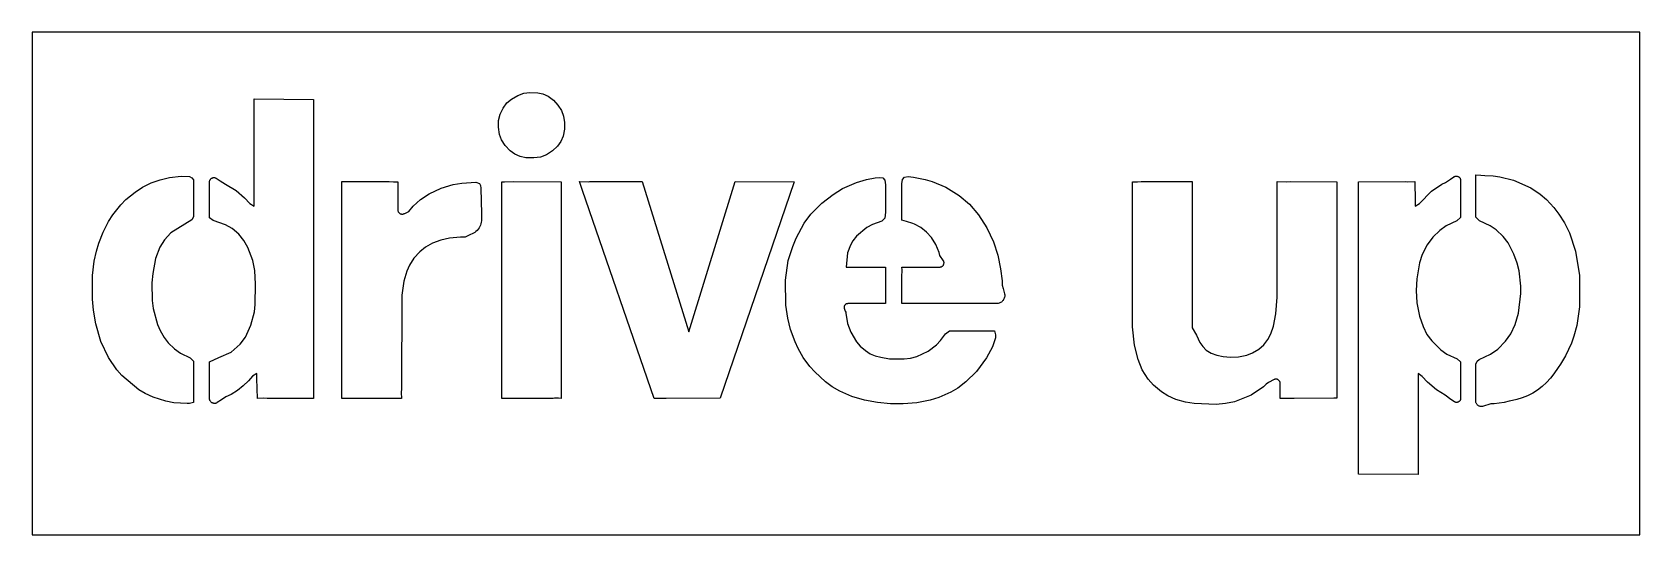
# Model space of a CAD drawing. Header units: inches. Extents: x 0 to 80, y 0 to 25.
import ezdxf

# ---------------------------------------------------------------- set-up
doc = ezdxf.new("R2010")
doc.units = ezdxf.units.IN
doc.header["$MEASUREMENT"] = 0
doc.layers.add('CUT', color=1, linetype='Continuous')

msp = doc.modelspace()

# ---------------------------------------------------------------- linework, layer by layer
at = {"layer": 'CUT'}
for points in [[(0, 0), (80, 0), (80, 25), (0, 25)], [(9.034, 17.769), (9.056, 17.768), (9.078, 17.766), (9.099, 17.761), (9.12, 17.755), (9.14, 17.746), (9.159, 17.735), (9.362, 17.605), (9.617, 17.439), (10.153, 17.124), (10.568, 16.758), (10.826, 16.485), (10.826, 16.485), (11.04, 16.354), (11.04, 16.604), (11.04, 16.605), (11.04, 21.677), (14.004, 21.659), (14.004, 6.788), (11.699, 6.783), (11.515, 6.798), (11.207, 6.788), (11.178, 7.778), (11.178, 7.782), (11.18, 8.032), (10.969, 7.898), (10.967, 7.897), (10.771, 7.663), (10.506, 7.407), (10.216, 7.179), (9.903, 6.985), (9.634, 6.866), (9.42, 6.711), (9.21, 6.574), (9.188, 6.561), (9.165, 6.551), (9.141, 6.544), (9.116, 6.538), (9.091, 6.535), (9.065, 6.535), (9.04, 6.538), (9.016, 6.543), (8.991, 6.55), (8.968, 6.56), (8.946, 6.572), (8.925, 6.586), (8.906, 6.603), (8.888, 6.621), (8.873, 6.641), (8.859, 6.662), (8.848, 6.685), (8.839, 6.709), (8.833, 6.733), (8.829, 6.758), (8.828, 6.783), (8.828, 7.035), (8.828, 7.292), (8.828, 8.6), (9.284, 8.818), (9.907, 9.092), (10.349, 9.482), (10.611, 9.832), (10.881, 10.427), (11.056, 11.097), (11.095, 11.462), (11.122, 12.459), (11.073, 13.143), (10.975, 13.643), (10.726, 14.29), (10.54, 14.643), (10.282, 14.952), (9.946, 15.238), (9.626, 15.411), (9, 15.633), (8.828, 15.768), (8.828, 17.01), (8.828, 17.313), (8.828, 17.554), (8.829, 17.576), (8.833, 17.597), (8.838, 17.618), (8.846, 17.639), (8.856, 17.659), (8.867, 17.677), (8.881, 17.694), (8.896, 17.71), (8.912, 17.724), (8.931, 17.737), (8.95, 17.747), (8.97, 17.756), (8.991, 17.762), (9.012, 17.767)], [(26.488, 20.18), (26.417, 19.829), (26.304, 19.563), (26.135, 19.326), (25.897, 19.1), (25.588, 18.906), (25.289, 18.788), (24.972, 18.743), (24.57, 18.754), (24.286, 18.817), (24.019, 18.933), (23.782, 19.102), (23.53, 19.369), (23.355, 19.645), (23.255, 19.918), (23.206, 20.28), (23.212, 20.608), (23.292, 20.924), (23.43, 21.222), (23.628, 21.483), (23.845, 21.676), (24.162, 21.857), (24.469, 21.967), (24.757, 22), (25.16, 21.986), (25.408, 21.93), (25.674, 21.812), (25.939, 21.618), (26.164, 21.377), (26.341, 21.101), (26.442, 20.829), (26.491, 20.505)], [(8.028, 15.812), (7.947, 15.669), (7.59, 15.459), (6.905, 15.028), (6.582, 14.674), (6.35, 14.3), (6.143, 13.748), (6.002, 13.002), (5.961, 12.537), (5.964, 11.65), (6.02, 11.251), (6.242, 10.468), (6.371, 10.164), (6.577, 9.816), (6.776, 9.557), (7.086, 9.249), (7.388, 9.041), (7.859, 8.8), (8.028, 8.639), (8.028, 6.587), (7.834, 6.54), (7.708, 6.524), (7.052, 6.561), (6.656, 6.646), (6.02, 6.841), (5.617, 7.024), (5.301, 7.212), (4.456, 7.928), (4.222, 8.212), (3.802, 8.821), (3.415, 9.618), (3.167, 10.498), (3.054, 11.179), (3, 11.714), (3.005, 12.892), (3.089, 13.614), (3.194, 14.114), (3.31, 14.5), (3.526, 15.051), (3.796, 15.577), (4.012, 15.92), (4.409, 16.409), (4.663, 16.675), (5.121, 17.049), (5.49, 17.293), (5.92, 17.506), (6.376, 17.656), (6.842, 17.765), (7.416, 17.842), (7.83, 17.82), (7.947, 17.752), (8.028, 17.655)], [(45.64, 10.144), (47.891, 10.144), (47.936, 9.955), (47.938, 9.799), (47.787, 9.356), (47.488, 8.804), (46.987, 8.118), (46.462, 7.609), (46.07, 7.297), (45.72, 7.097), (45.112, 6.825), (44.69, 6.696), (44.02, 6.573), (43.343, 6.509), (42.72, 6.512), (42.072, 6.574), (41.424, 6.694), (40.795, 6.886), (40.192, 7.148), (39.812, 7.367), (39.484, 7.606), (38.94, 8.107), (38.695, 8.379), (38.369, 8.823), (38.119, 9.27), (37.967, 9.601), (37.744, 10.22), (37.6, 10.779), (37.499, 11.418), (37.492, 12.668), (37.62, 13.643), (37.845, 14.347), (38.01, 14.757), (38.421, 15.502), (38.747, 15.949), (39.291, 16.503), (39.851, 16.925), (40.318, 17.218), (41.022, 17.529), (41.513, 17.674), (41.941, 17.759), (42.184, 17.78), (42.329, 17.749), (42.433, 17.633), (42.467, 17.408), (42.469, 16.043), (42.425, 15.747), (42.285, 15.603), (41.822, 15.437), (41.53, 15.283), (41.028, 14.853), (40.845, 14.625), (40.722, 14.402), (40.577, 14.029), (40.502, 13.319), (42.462, 13.319), (42.46, 13.179), (42.465, 11.843), (42.455, 11.786), (42.458, 11.636), (42.461, 11.498), (40.79, 11.498), (40.748, 11.498), (40.746, 11.498), (40.582, 11.498), (40.564, 11.497), (40.546, 11.494), (40.528, 11.49), (40.511, 11.484), (40.495, 11.475), (40.48, 11.466), (40.465, 11.455), (40.452, 11.442), (40.44, 11.428), (40.43, 11.413), (40.421, 11.397), (40.414, 11.38), (40.409, 11.363), (40.406, 11.345), (40.404, 11.327), (40.404, 11.309), (40.406, 11.291), (40.41, 11.273), (40.461, 11.117), (40.462, 11.117), (40.482, 11.068), (40.482, 11.019), (40.58, 10.518), (40.74, 10.073), (41.016, 9.598), (41.209, 9.379), (41.462, 9.166), (41.708, 9.008), (41.943, 8.907), (42.226, 8.83), (42.654, 8.761), (43.385, 8.753), (43.706, 8.792), (44.023, 8.869), (44.589, 9.132), (44.994, 9.449), (45.198, 9.66), (45.454, 9.996)], [(45.373, 13.498), (45.376, 13.52), (45.375, 13.541), (45.373, 13.562), (45.369, 13.583), (45.362, 13.604), (45.354, 13.623), (45.159, 13.897), (45.131, 14.036), (44.969, 14.446), (44.758, 14.79), (44.507, 15.058), (44.225, 15.287), (43.907, 15.453), (43.829, 15.48), (43.511, 15.582), (43.273, 15.658), (43.273, 15.908), (43.273, 16.243), (43.274, 17.456), (43.309, 17.68), (43.411, 17.793), (43.586, 17.82), (43.863, 17.79), (44.436, 17.679), (44.79, 17.578), (45.47, 17.291), (46.13, 16.884), (46.635, 16.452), (47.091, 15.918), (47.512, 15.267), (47.844, 14.576), (48.046, 13.906), (48.18, 13.236), (48.264, 12.636), (48.274, 12.42), (48.326, 12.246), (48.388, 11.98), (48.394, 11.938), (48.395, 11.896), (48.393, 11.855), (48.386, 11.813), (48.375, 11.773), (48.359, 11.734), (48.34, 11.697), (48.317, 11.662), (48.29, 11.63), (48.261, 11.6), (48.228, 11.574), (48.193, 11.551), (48.155, 11.533), (48.116, 11.518), (48.076, 11.507), (48.035, 11.5), (47.993, 11.498), (47.72, 11.498), (47.551, 11.498), (43.27, 11.498), (43.277, 12.972), (43.286, 13.028), (43.285, 13.181), (43.283, 13.319), (44.832, 13.319), (45.165, 13.319), (45.187, 13.32), (45.208, 13.324), (45.229, 13.329), (45.249, 13.336), (45.268, 13.346), (45.286, 13.357), (45.303, 13.37), (45.318, 13.385), (45.332, 13.401), (45.344, 13.419), (45.355, 13.437), (45.363, 13.457), (45.369, 13.478)], [(71.074, 17.671), (71.078, 17.65), (71.079, 17.628), (71.079, 17.416), (71.079, 17.416), (71.079, 17.123), (71.079, 15.776), (70.886, 15.622), (70.37, 15.374), (70.04, 15.142), (69.694, 14.811), (69.415, 14.424), (69.172, 13.937), (69.031, 13.52), (68.899, 12.739), (68.868, 12.159), (68.907, 11.546), (69.036, 10.874), (69.21, 10.357), (69.408, 9.964), (69.65, 9.641), (70.089, 9.193), (70.39, 8.987), (70.904, 8.751), (71.079, 8.596), (71.079, 7.345), (71.079, 6.987), (71.079, 6.987), (71.079, 6.781), (71.078, 6.761), (71.075, 6.741), (71.07, 6.721), (71.062, 6.702), (71.053, 6.684), (71.042, 6.667), (71.03, 6.651), (71.016, 6.637), (71, 6.624), (70.983, 6.613), (70.965, 6.603), (70.946, 6.596), (70.927, 6.59), (70.907, 6.587), (70.887, 6.585), (70.866, 6.586), (70.846, 6.589), (70.827, 6.593), (70.808, 6.6), (70.789, 6.609), (70.772, 6.62), (70.602, 6.736), (70.602, 6.736), (70.307, 6.94), (69.883, 7.208), (69.437, 7.596), (69.169, 7.876), (68.962, 8.016), (68.961, 7.766), (68.961, 3), (65.997, 3.018), (65.997, 17.56), (68.316, 17.567), (68.449, 17.558), (68.796, 17.566), (68.822, 16.601), (68.822, 16.601), (68.819, 16.351), (69.031, 16.483), (69.031, 16.483), (69.625, 17.09), (70.144, 17.438), (70.327, 17.519), (70.57, 17.692), (70.57, 17.692), (70.748, 17.808), (70.767, 17.819), (70.787, 17.827), (70.808, 17.834), (70.829, 17.839), (70.851, 17.842), (70.873, 17.842), (70.895, 17.84), (70.916, 17.836), (70.937, 17.829), (70.957, 17.821), (70.976, 17.811), (70.994, 17.798), (71.011, 17.784), (71.026, 17.768), (71.04, 17.751), (71.051, 17.733), (71.061, 17.713), (71.069, 17.693)], [(72.147, 6.381), (72.117, 6.38), (72.087, 6.382), (72.057, 6.387), (72.028, 6.395), (72.001, 6.406), (71.974, 6.419), (71.949, 6.436), (71.926, 6.455), (71.905, 6.476), (71.886, 6.499), (71.87, 6.525), (71.856, 6.551), (71.845, 6.579), (71.838, 6.608), (71.833, 6.638), (71.831, 6.668), (71.832, 7.088), (71.832, 8.493), (71.913, 8.635), (72, 8.719), (72.574, 8.99), (72.934, 9.242), (73.322, 9.636), (73.575, 9.997), (73.792, 10.465), (73.958, 11.031), (74.074, 12.01), (74.075, 12.369), (73.989, 13.127), (73.894, 13.518), (73.736, 13.964), (73.443, 14.518), (73.193, 14.834), (72.85, 15.168), (72.545, 15.37), (72.027, 15.615), (71.931, 15.695), (71.832, 15.8), (71.832, 17.447), (71.832, 17.65), (71.832, 17.9), (72.081, 17.883), (72.286, 17.866), (72.704, 17.852), (73.031, 17.804), (73.706, 17.639), (74.582, 17.253), (75.038, 16.938), (75.347, 16.676), (75.726, 16.272), (75.974, 15.951), (76.249, 15.512), (76.495, 15.016), (76.795, 14.104), (76.997, 12.891), (77, 11.344), (76.861, 10.408), (76.722, 9.879), (76.598, 9.533), (76.299, 8.898), (76.054, 8.489), (75.93, 8.323), (75.717, 8.015), (75.546, 7.785), (75.353, 7.572), (75.142, 7.377), (74.914, 7.203), (74.671, 7.05), (74.415, 6.921), (74.147, 6.816), (73.872, 6.736), (73.508, 6.648), (73.506, 6.647), (73.495, 6.644), (73.243, 6.577), (72.744, 6.514), (72.578, 6.515), (72.176, 6.385)], [(18.475, 15.959), (18.497, 15.967), (18.517, 15.976), (18.537, 15.988), (18.738, 16.078), (18.744, 16.087), (18.956, 16.34), (19.328, 16.68), (19.754, 16.961), (20.353, 17.238), (20.952, 17.423), (21.388, 17.494), (22.074, 17.533), (22.253, 17.466), (22.306, 17.373), (22.33, 17.248), (22.356, 15.969), (22.36, 15.701), (22.358, 15.624), (22.348, 15.548), (22.33, 15.473), (22.306, 15.4), (22.274, 15.33), (22.236, 15.264), (22.191, 15.201), (22.14, 15.144), (22.084, 15.091), (22.023, 15.044), (21.958, 15.004), (21.889, 14.97), (21.817, 14.943), (21.578, 14.815), (21.551, 14.812), (21.311, 14.804), (20.772, 14.749), (20.343, 14.652), (19.926, 14.506), (19.574, 14.308), (19.289, 14.076), (18.988, 13.753), (18.772, 13.412), (18.644, 13.108), (18.501, 12.619), (18.391, 11.917), (18.378, 7.259), (18.365, 7.073), (18.373, 6.782), (15.416, 6.782), (15.416, 17.565), (17.763, 17.566), (17.982, 17.551), (18.192, 17.561), (18.192, 16.392), (18.192, 16.173), (18.193, 16.151), (18.196, 16.128), (18.202, 16.106), (18.21, 16.085), (18.22, 16.064), (18.232, 16.045), (18.247, 16.027), (18.263, 16.01), (18.28, 15.996), (18.299, 15.983), (18.319, 15.972), (18.34, 15.963), (18.362, 15.957), (18.384, 15.953), (18.407, 15.951), (18.43, 15.951), (18.453, 15.954)], [(25.994, 6.793), (25.922, 6.785), (23.367, 6.787), (23.367, 17.564), (23.503, 17.558), (23.941, 17.568), (26.332, 17.56), (26.332, 6.788), (26.194, 6.791)], [(32.676, 10.096), (34.975, 17.565), (37.922, 17.562), (34.232, 6.79), (31.552, 6.782), (31.421, 6.788), (31.089, 6.786), (30.951, 6.784), (27.383, 17.128), (27.232, 17.566), (27.695, 17.561), (27.747, 17.566), (30.209, 17.565), (30.349, 17.567)], [(61.838, 7.734), (61.818, 7.728), (61.798, 7.719), (61.525, 7.582), (61.523, 7.581), (61.4, 7.49), (61.27, 7.357), (60.655, 6.952), (59.836, 6.62), (59.376, 6.524), (58.916, 6.474), (57.822, 6.526), (57.398, 6.599), (56.906, 6.736), (56.505, 6.919), (56.19, 7.107), (55.799, 7.443), (55.528, 7.743), (55.233, 8.209), (55.037, 8.724), (54.857, 9.433), (54.752, 10.339), (54.752, 17.562), (55.009, 17.554), (55.181, 17.566), (57.716, 17.567), (57.716, 10.287), (57.937, 9.938), (58.103, 9.57), (58.246, 9.361), (58.428, 9.184), (58.674, 9.029), (58.945, 8.928), (59.262, 8.862), (59.625, 8.839), (60.024, 8.859), (60.448, 8.94), (60.719, 9.044), (61.033, 9.233), (61.282, 9.449), (61.485, 9.707), (61.639, 9.999), (61.774, 10.38), (61.882, 10.987), (61.946, 11.813), (61.952, 17.566), (62.432, 17.561), (62.634, 17.568), (64.915, 17.564), (64.915, 6.789), (64.776, 6.791), (62.8, 6.784), (62.77, 6.784), (62.761, 6.784), (62.109, 6.787), (62.108, 7.527), (62.107, 7.548), (62.104, 7.57), (62.098, 7.591), (62.091, 7.612), (62.081, 7.631), (62.07, 7.65), (62.056, 7.667), (62.041, 7.683), (62.025, 7.697), (62.007, 7.709), (61.987, 7.72), (61.967, 7.728), (61.946, 7.735), (61.925, 7.739), (61.903, 7.741), (61.881, 7.741), (61.86, 7.739)]]:
    msp.add_lwpolyline(points, close=True, dxfattribs=at)

doc.saveas('drawing.dxf')
